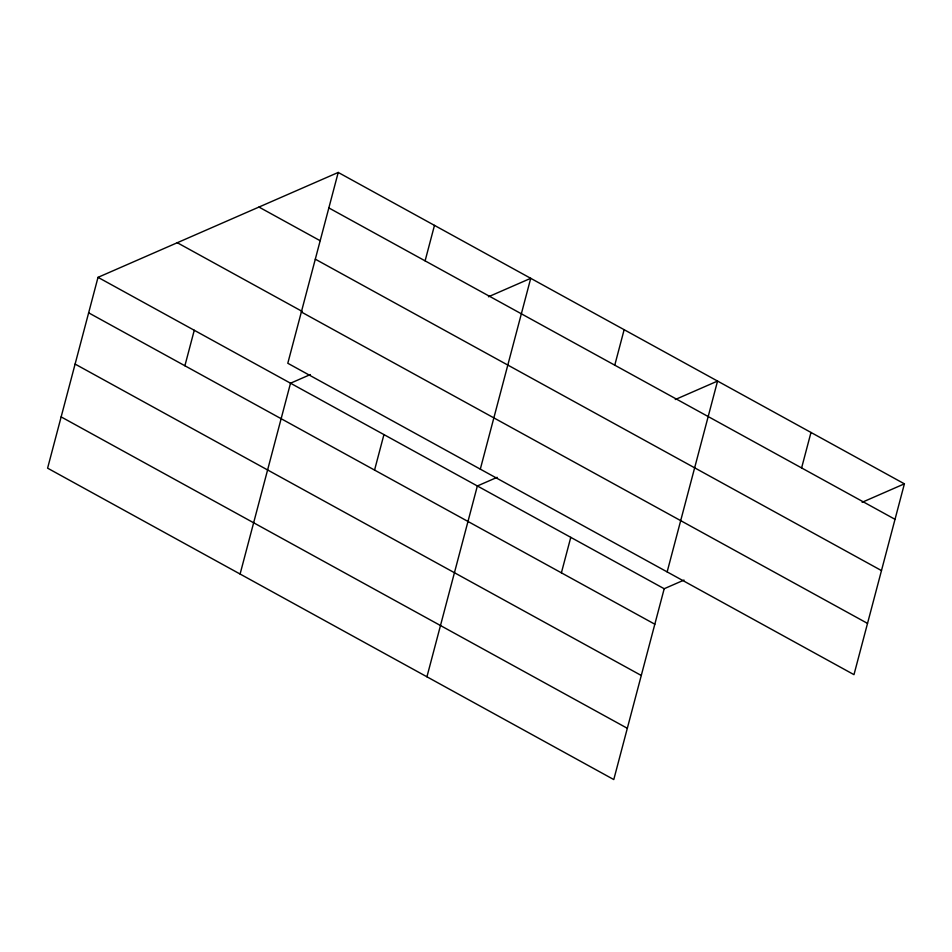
<?xml version="1.0" encoding="UTF-8"?>
<svg xmlns="http://www.w3.org/2000/svg" width="952" height="952" viewBox="0 0 952 952"><rect width="100%" height="100%" fill="white"/><g stroke="black" fill="none" stroke-linecap="round" stroke-linejoin="round"><path stroke-width="1.43" d="M338.222 172.443L287.801 363.271L853.98 674.659L904.4 483.83L338.222 172.443L98.02 277.341L47.6 468.17L613.778 779.557L664.198 588.729L684.012 580.077M184.89 365.758L194.267 330.273M240.094 574.044L290.515 383.216L310.34 374.564M425.104 260.86L434.481 225.374M374.564 470.074L383.942 434.588M480.308 469.146L530.728 278.317L488.447 296.774M426.936 676.801L477.357 485.972L497.17 477.321M614.766 365.175L624.143 329.69M561.394 572.83L570.772 537.356M667.15 571.902L717.558 381.074L675.289 399.531M801.608 467.932L810.985 432.458M862.119 502.299L904.4 483.83M328.857 207.929L895.023 519.316M258.956 207.06L320.086 240.677M315.302 259.182L881.481 570.581M177.286 242.724L302.153 311.399M301.356 312.006L867.522 623.393M98.02 277.341L664.198 588.729M88.643 312.827L654.821 624.214M75.101 364.08L641.279 675.48M61.142 416.905L627.32 728.292"/></g></svg>
